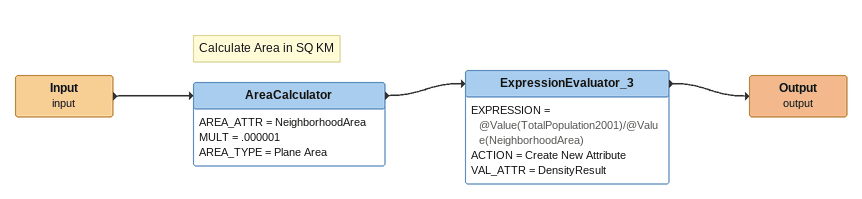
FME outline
Input (input)
    -> AreaCalculator
Note: Calculate Area in SQ KM
AreaCalculator
    AREA_ATTR = NeighborhoodArea
    MULT = .000001
    AREA_TYPE = Plane Area
    -> ExpressionEvaluator_3
ExpressionEvaluator_3
    EXPRESSION = @Value(TotalPopulation2001)/@Value(NeighborhoodArea)
    ACTION = Create New Attribute
    VAL_ATTR = DensityResult
    -> Output (output)
Output (output)
